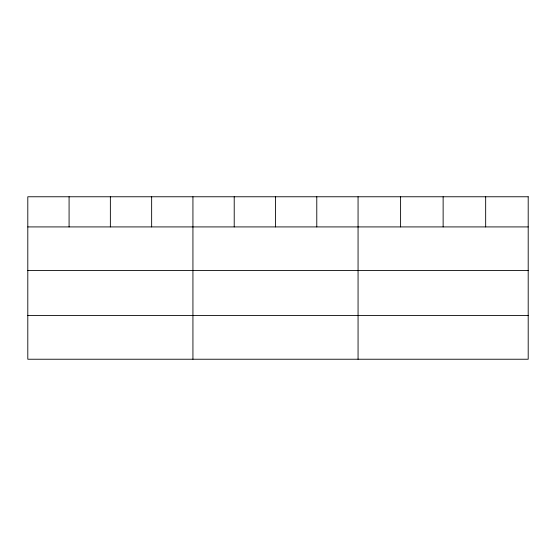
<?xml version="1.0" encoding="UTF-8"?>
<svg xmlns="http://www.w3.org/2000/svg" width="556" height="556" viewBox="0 0 556 556"><rect width="100%" height="100%" fill="white"/><g stroke="black" fill="none" stroke-linecap="round" stroke-linejoin="round"><path stroke-width="0.83" d="M27.8 226.917L528.2 226.917M27.8 270.584L528.2 270.584M27.8 315.565L528.2 315.565M485.666 196.768L485.666 226.917M443.132 196.768L443.132 226.917M400.598 196.768L400.598 226.917M358.064 196.768L358.064 359.232M316.781 196.768L316.781 226.917M275.498 196.768L275.498 226.917M234.215 196.768L234.215 226.917M192.932 196.768L192.932 359.232M151.649 196.768L151.649 226.917M110.366 196.768L110.366 226.917M69.083 196.768L69.083 226.917M528.2 196.768L27.8 196.768L27.8 359.232L528.2 359.232L528.2 196.768"/></g></svg>
